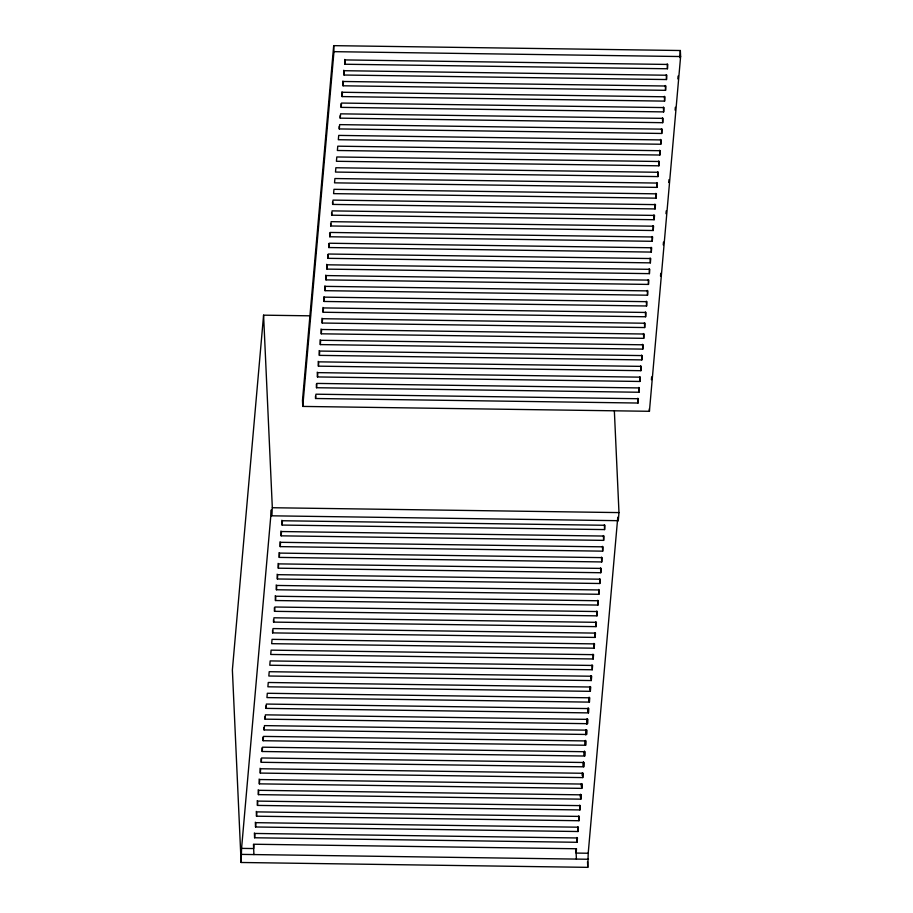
<?xml version="1.0" encoding="UTF-8"?>
<svg xmlns="http://www.w3.org/2000/svg" width="913" height="913" viewBox="0 0 913 913"><rect width="100%" height="100%" fill="white"/><g stroke="black" fill="none" stroke-linecap="round" stroke-linejoin="round"><path stroke-width="1.37" d="M310.466 315.83L263.583 315.168L232.381 669.925L241.123 862.488L587.778 867.35L588.212 853.244L617.747 517.5M241.123 862.488L241.568 848.382L271.344 509.796L271.618 515.811L618.272 520.684L618.98 512.592L614.346 410.656M271.618 515.811L272.325 507.731L263.583 315.168M254.601 837.769L254.989 833.455L577.45 837.974L577.073 842.288L254.601 837.769L254.385 832.953M255.549 826.984L255.937 822.67L578.397 827.201L578.02 831.515L255.549 826.984L255.332 822.168M256.507 816.199L256.884 811.885L579.344 816.416L578.968 820.73L256.507 816.199L256.279 811.383M257.455 805.414L257.831 801.1L580.291 805.631L579.915 809.945L257.455 805.414L257.226 800.598M258.402 794.63L258.778 790.316L581.239 794.846L580.862 799.16L258.402 794.63L258.185 789.825M259.349 783.856L259.726 779.542L582.197 784.062L581.809 788.375L259.349 783.856L259.132 779.04M260.296 773.071L260.673 768.757L583.145 773.277L582.756 777.591L260.296 773.071L260.079 768.255M261.244 762.287L261.62 757.973L584.092 762.503L583.704 766.817L261.244 762.287L261.084 758.68M262.191 751.502L262.567 747.188L585.039 751.719L584.662 756.032L262.191 751.502L262.031 747.895M263.138 740.717L263.515 736.403L585.986 740.934L585.61 745.248L263.138 740.717L262.978 737.111M264.085 729.932L264.473 725.618L586.933 730.149L586.557 734.463L264.085 729.932L263.983 727.535M265.032 719.159L265.421 714.845L587.881 719.364L587.504 723.678L265.032 719.159L264.93 716.751M265.991 708.374L266.368 704.06L588.828 708.579L588.451 712.893L265.991 708.374L265.877 705.966M272.622 632.892L273.01 628.578L595.47 633.108L595.093 637.422L272.622 632.892L272.519 630.484M273.569 622.107L273.957 617.793L596.417 622.324L596.041 626.638L273.569 622.107L273.466 619.699M274.516 611.322L274.904 607.008L597.364 611.539L596.988 615.853L274.516 611.322L274.357 607.716M275.475 600.537L275.852 596.235L598.312 600.754L597.935 605.068L275.475 600.537L275.247 595.733M276.422 589.764L276.799 585.45L599.259 589.969L598.882 594.283L276.422 589.764L276.205 584.948M277.369 578.979L277.746 574.665L600.206 579.196L599.83 583.498L277.369 578.979L277.153 574.163M278.317 568.194L278.693 563.88L601.165 568.411L600.777 572.725L278.317 568.194L278.1 563.378M279.264 557.409L279.64 553.095L602.112 557.626L601.724 561.94L279.264 557.409L279.047 552.593M280.211 546.625L280.588 542.311L603.059 546.841L602.683 551.155L280.211 546.625L279.994 541.808M281.158 535.84L281.535 531.537L604.007 536.057L603.63 540.37L281.158 535.84L280.942 531.035M282.106 525.066L282.494 520.752L604.954 525.272L604.577 529.586L282.106 525.066L281.889 520.25M333.69 45.65L302.488 400.408L302.762 406.422L649.417 411.295L680.619 56.538L680.345 50.512L333.69 45.65L333.964 51.664L302.762 406.422M315.567 398.502L315.944 394.199L638.415 398.719L638.039 403.032L315.567 398.502L315.464 396.105M316.514 387.728L316.902 383.414L639.362 387.934L638.986 392.248L316.514 387.728L316.355 384.111M317.462 376.943L317.85 372.63L640.31 377.16L639.933 381.463L317.462 376.943L317.245 372.127M318.409 366.159L318.797 361.845L641.257 366.375L640.88 370.689L318.409 366.159L318.192 361.343M319.367 355.374L319.744 351.06L642.204 355.591L641.828 359.905L319.367 355.374L319.139 350.558M320.315 344.589L320.691 340.275L643.151 344.806L642.775 349.12L320.315 344.589L320.098 339.784M321.262 333.804L321.638 329.502L644.099 334.021L643.722 338.335L321.262 333.804L321.045 329M322.209 323.031L322.586 318.717L645.057 323.236L644.669 327.55L322.209 323.031L321.992 318.215M323.156 312.246L323.533 307.932L646.005 312.463L645.617 316.765L323.156 312.246L322.94 307.43M324.104 301.461L324.48 297.147L646.952 301.678L646.575 305.992L324.104 301.461L323.887 296.645M325.051 290.676L325.427 286.362L647.899 290.893L647.522 295.207L325.051 290.676L324.834 285.86M325.998 279.892L326.386 275.578L648.846 280.108L648.47 284.422L325.998 279.892L325.781 275.087M326.945 269.107L327.333 264.804L649.794 269.324L649.417 273.638L326.945 269.107L326.728 264.302M327.893 258.333L328.281 254.019L650.741 258.539L650.364 262.853L327.893 258.333L327.733 254.716M328.851 247.549L329.228 243.235L651.688 247.765L651.311 252.079L328.851 247.549L328.68 243.931M329.798 236.764L330.175 232.45L652.635 236.981L652.259 241.294L329.798 236.764L329.627 233.157M330.746 225.979L331.122 221.665L653.582 226.196L653.206 230.51L330.746 225.979L330.632 223.571M331.693 215.194L332.07 210.88L654.541 215.411L654.153 219.725L331.693 215.194L331.579 212.786M332.64 204.421L333.017 200.107L655.488 204.626L655.1 208.94L332.64 204.421L332.526 202.013M339.282 128.938L339.659 124.625L662.119 129.144L661.742 133.458L339.282 128.938L339.168 126.53M340.229 118.154L340.606 113.84L663.066 118.37L662.69 122.684L340.229 118.154L340.115 115.746M341.177 107.369L341.553 103.055L664.025 107.586L663.637 111.9L341.177 107.369L341.017 103.762M342.124 96.584L342.501 92.27L664.972 96.801L664.584 101.115L342.124 96.584L341.907 91.768M343.071 85.799L343.448 81.485L665.919 86.016L665.543 90.33L343.071 85.799L342.854 80.995M344.018 75.026L344.395 70.712L666.867 75.231L666.49 79.545L344.018 75.026L343.802 70.21M344.966 64.241L345.354 59.927L667.814 64.446L667.437 68.76L344.966 64.241L344.749 59.425M580.246 797.026L580.474 794.436M581.193 786.241L581.421 783.651M582.152 775.457L582.368 772.877M582.985 765.973L583.327 762.093M583.932 755.188L584.274 751.308M584.879 744.403L585.222 740.523M585.712 734.919L586.169 729.738M586.66 724.135L587.116 718.953M587.721 712.06L588.063 708.18M588.668 701.275L589.011 697.395M589.73 689.201L589.958 686.61M590.677 678.416L590.905 675.825M589.399 702.12L589.775 697.806L267.315 693.275L266.938 697.589L589.399 702.12L589.182 697.304M590.346 691.335L590.722 687.021L268.262 682.49L267.886 686.804L590.346 691.335L590.129 686.519M591.293 680.55L591.681 676.236L269.209 671.706L268.833 676.019L591.293 680.55L591.076 675.734M592.24 669.765L592.628 665.451L270.157 660.921L269.78 665.235L592.24 669.765L592.023 664.949M593.199 658.981L593.576 654.667L271.104 650.147L270.727 654.461L593.199 658.981L592.971 654.165M594.146 648.196L594.523 643.893L272.051 639.362L271.675 643.676L594.146 648.196L593.918 643.391M656.059 198.155L656.436 193.841L333.964 189.322L333.587 193.636L656.059 198.155L655.831 193.351M657.006 187.382L657.383 183.068L334.911 178.537L334.535 182.851L657.006 187.382L656.778 182.566M657.953 176.597L658.33 172.283L335.87 167.752L335.482 172.066L657.953 176.597L657.737 171.781M658.901 165.812L659.277 161.498L336.817 156.968L336.429 161.281L658.901 165.812L658.684 160.996M659.848 155.027L660.225 150.713L337.764 146.183L337.376 150.497L659.848 155.027L659.631 150.211M660.795 144.243L661.172 139.929L338.712 135.409L338.335 139.723L660.795 144.243L660.578 139.427M651.391 379.728L651.642 376.898M660.498 276.137L660.75 273.307M663.249 244.924L663.5 242.082M665.988 213.71L666.239 210.869M668.738 182.486L668.989 179.644M675.106 110.119L675.358 107.278M677.845 78.895L678.097 76.064M679.717 57.61L680.345 50.512M333.964 51.664L680.619 56.538M272.325 507.731L618.98 512.592M241.568 848.382L253.654 848.554L254.031 844.24L576.502 848.759L576.126 853.073L588.212 853.244M241.842 854.397L588.486 859.259M667.22 63.956L667.437 68.76M666.262 74.729L666.49 79.545M665.315 85.514L665.543 90.33M664.367 96.299L664.584 101.115M663.42 107.083L663.637 111.9M662.473 117.868L662.69 122.684M661.526 128.653L661.742 133.458M654.883 204.124L655.1 208.94M653.936 214.909L654.153 219.725M652.989 225.694L653.206 230.51M652.042 236.478L652.259 241.294M651.095 247.263L651.311 252.079M650.147 258.048L650.364 262.853M649.2 268.821L649.417 273.638M648.253 279.606L648.47 284.422M647.294 290.391L647.522 295.207M646.347 301.176L646.575 305.992M645.4 311.961L645.617 316.765M649.303 408.887L649.417 411.295M644.452 322.746L644.669 327.55M643.505 333.519L643.722 338.335M642.558 344.304L642.775 349.12M641.611 355.089L641.828 359.905M640.664 365.873L640.88 370.689M639.716 376.658L639.933 381.463M638.769 387.443L638.986 392.248M637.81 398.216L638.039 403.032M618.101 517.066L618.272 520.684M604.36 524.77L604.577 529.586M603.402 535.554L603.63 540.37M602.454 546.339L602.683 551.155M601.507 557.124L601.724 561.94M600.56 567.909L600.777 572.725M599.613 578.694L599.83 583.498M598.666 589.467L598.882 594.283M597.718 600.252L597.935 605.068M596.771 611.037L596.988 615.853M595.824 621.821L596.041 626.638M594.877 632.606L595.093 637.422M588.234 708.089L588.451 712.893M587.287 718.862L587.504 723.678M586.34 729.647L586.557 734.463M585.393 740.432L585.61 745.248M584.434 751.216L584.662 756.032M583.487 762.001L583.704 766.817M587.515 861.689L587.778 867.35M582.54 772.786L582.756 777.591M581.592 783.559L581.809 788.375M580.645 794.344L580.862 799.16M579.698 805.129L579.915 809.945M578.751 815.914L578.968 820.73M577.803 826.699L578.02 831.515M576.856 837.483L577.073 842.288M575.932 848.805L576.4 859.099M253.46 844.274L253.928 854.568"/></g></svg>
